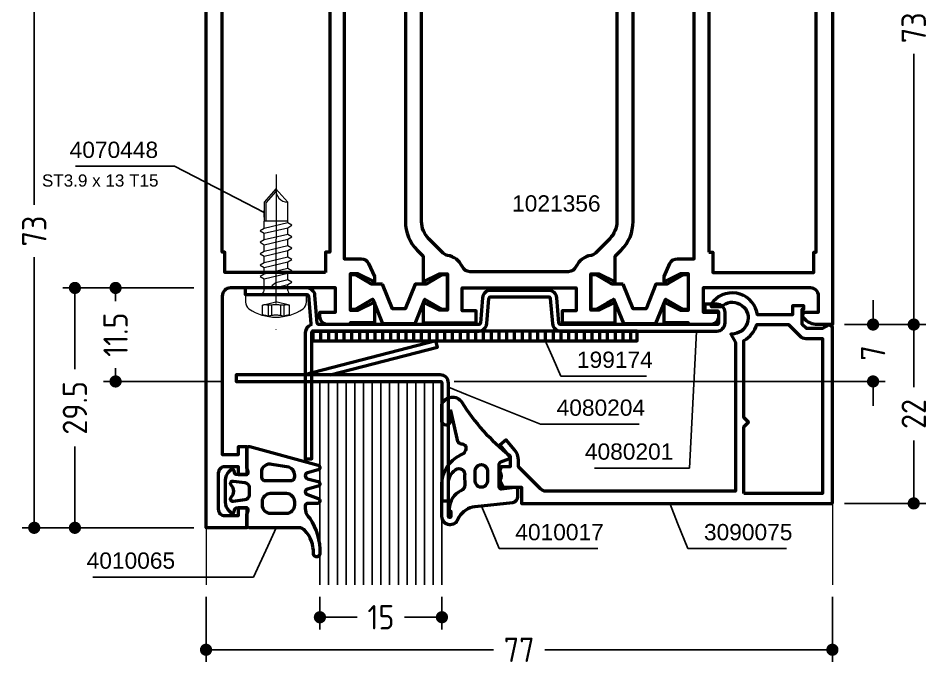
# Model space of a CAD drawing. Header units: millimetres. Extents: x 33 to 159, y 23 to 255.
# Drawn here: x 33.3 to 145.3, y 22.9 to 102.6 of the extents above; entities that cross this region are included whole.
import ezdxf
from ezdxf.enums import TextEntityAlignment as Align

# ---------------------------------------------------------------- set-up
doc = ezdxf.new("R2010")
doc.units = ezdxf.units.MM
doc.linetypes.add('CENTER', pattern=[50.8, 31.75, -6.35, 6.35, -6.35])
doc.linetypes.add('HIDDEN', pattern=[9.525, 6.35, -3.175])
for name, color, linetype, lineweight in [('AM_5', 3, 'Continuous', 25), ('AM_C', 50, 'Continuous', 50), ('AM_S', 80, 'Continuous', 50), ('Cent3', 70, 'CENTER', 18), ('CHide4', 10, 'HIDDEN', 13), ('Cont2', 2, 'Continuous', 25), ('Cont3', 70, 'Continuous', 18), ('Cont4', 10, 'Continuous', 13)]:
    doc.layers.add(name, color=color, linetype=linetype, lineweight=lineweight)
doc.styles.add('HBS_DIMTEXTSTYLE', font='isocp.shx')
doc.styles.add('SWISSL', font='swissl.ttf')
doc.dimstyles.new('Konstruktionsschnitt 1-1$0', dxfattribs={"dimscale": 0, "dimtxt": 3, "dimasz": 1.5, "dimexe": 1.5, "dimexo": 1.5, "dimgap": 1.5, "dimtad": 0, "dimdsep": 46, "dimtxsty": 'HBS_DIMTEXTSTYLE', "dimblk": 'PUNKT', "dimcen": 0, "dimclrd": 3, "dimclre": 3, "dimclrt": 2, "dimadec": 1, "dimazin": 2, "dimtfac": 0.7, "dimtofl": 0, "dimtmove": 0, "dimatfit": 3, "dimfxl": 0, "dimtolj": 1, "dimtzin": 0, "dimarcsym": 0})

# ---------------------------------------------------------------- blocks, each defined once
blk = doc.blocks.new('*U25', base_point=(43.9, 167.94))
for p, q in [((43.9, 181.87), (18.9, 181.87)), ((43.9, 180.8), (18.9, 180.8)), ((43.9, 179.73), (18.9, 179.73)), ((43.9, 178.66), (18.9, 178.66)), ((43.9, 177.59), (18.9, 177.59)), ((43.9, 176.51), (18.9, 176.51)), ((43.9, 175.44), (18.9, 175.44)), ((43.9, 174.37), (18.9, 174.37)), ((43.9, 173.3), (18.9, 173.3)), ((43.9, 172.23), (18.9, 172.23)), ((43.9, 171.16), (18.9, 171.16)), ((43.9, 170.09), (18.9, 170.09)), ((43.9, 169.01), (18.9, 169.01))]:
    blk.add_line(p, q)
blk.add_lwpolyline([(18.9, 167.94), (43.9, 167.94), (43.9, 182.94), (18.9, 182.94)])
blk = doc.blocks.new('PUNKT')
at = {"color": 0, "linetype": 'Continuous'}
blk.add_line((-0.5, 0), (-1, 0), dxfattribs=at)
at = {"color": 0, "linetype": 'Continuous', "const_width": 0.5}
blk.add_lwpolyline([(-0.25, 0, 1), (0.25, 0, 1)], format="xyb", close=True, dxfattribs=at)
blk = doc.blocks.new('*D26')
at = {"layer": 'AM_5', "color": 3, "lineweight": -2, "transparency": 16777216}
for p, q in [((70.36, 31.4), (70.36, 27.4)), ((85.36, 31.4), (85.36, 27.4)), ((71.86, 28.9), (74.95, 28.9)), ((83.86, 28.9), (80.77, 28.9))]:
    blk.add_line(p, q, dxfattribs=at)
at = {"layer": 'AM_5', "color": 3, "lineweight": -2, "transparency": 16777216, "xscale": 1.5, "yscale": 1.5, "zscale": 1.5, "rotation": 180}
blk.add_blockref('PUNKT', (70.36, 28.9), dxfattribs=at)
at = {"layer": 'AM_5', "color": 3, "lineweight": -2, "transparency": 16777216, "xscale": 1.5, "yscale": 1.5, "zscale": 1.5}
blk.add_blockref('PUNKT', (85.36, 28.9), dxfattribs=at)
at = {"layer": 'AM_5', "color": 2, "transparency": 16777216, "insert": (77.86, 28.9), "char_height": 3, "attachment_point": 5, "style": 'HBS_DIMTEXTSTYLE'}
blk.add_mtext('\\A1;15', dxfattribs=at)
blk = doc.blocks.new('*D27')
at = {"layer": 'AM_5', "color": 3, "lineweight": -2, "transparency": 16777216}
for p, q in [((56.36, 31.4), (56.36, 23.4)), ((133.36, 31.4), (133.36, 23.4)), ((57.86, 24.9), (91.71, 24.9)), ((131.86, 24.9), (98.01, 24.9))]:
    blk.add_line(p, q, dxfattribs=at)
at = {"layer": 'AM_5', "color": 3, "lineweight": -2, "transparency": 16777216, "xscale": 1.5, "yscale": 1.5, "zscale": 1.5, "rotation": 180}
blk.add_blockref('PUNKT', (56.36, 24.9), dxfattribs=at)
at = {"layer": 'AM_5', "color": 3, "lineweight": -2, "transparency": 16777216, "xscale": 1.5, "yscale": 1.5, "zscale": 1.5}
blk.add_blockref('PUNKT', (133.36, 24.9), dxfattribs=at)
at = {"layer": 'AM_5', "color": 2, "transparency": 16777216, "insert": (94.86, 24.9), "char_height": 3, "attachment_point": 5, "style": 'HBS_DIMTEXTSTYLE'}
blk.add_mtext('\\A1;77', dxfattribs=at)
blk = doc.blocks.new('*D28')
at = {"layer": 'AM_5', "color": 3, "lineweight": -2, "transparency": 16777216}
for p, q in [((54.86, 69.4), (43.74, 69.4)), ((45.24, 67.9), (45.24, 67.76)), ((45.24, 59.4), (45.24, 59.54)), ((58.56, 57.9), (43.74, 57.9))]:
    blk.add_line(p, q, dxfattribs=at)
at = {"layer": 'AM_5', "color": 3, "lineweight": -2, "transparency": 16777216, "xscale": 1.5, "yscale": 1.5, "zscale": 1.5}
for p, rotation in [((45.24, 69.4), 90), ((45.24, 57.9), 270)]:
    blk.add_blockref('PUNKT', p, dxfattribs=dict(at, rotation=rotation))
at = {"layer": 'AM_5', "color": 2, "transparency": 16777216, "insert": (45.24, 63.65), "char_height": 3, "attachment_point": 5, "rotation": 90, "style": 'HBS_DIMTEXTSTYLE'}
blk.add_mtext('\\A1;11.5', dxfattribs=at)
blk = doc.blocks.new('*D29')
at = {"layer": 'AM_5', "color": 3, "lineweight": -2, "transparency": 16777216}
for p, q in [((54.86, 69.4), (38.74, 69.4)), ((40.24, 67.9), (40.24, 59.41)), ((40.24, 41.4), (40.24, 49.89)), ((54.86, 39.9), (38.74, 39.9))]:
    blk.add_line(p, q, dxfattribs=at)
at = {"layer": 'AM_5', "color": 3, "lineweight": -2, "transparency": 16777216, "xscale": 1.5, "yscale": 1.5, "zscale": 1.5}
for p, rotation in [((40.24, 69.4), 90), ((40.24, 39.9), 270)]:
    blk.add_blockref('PUNKT', p, dxfattribs=dict(at, rotation=rotation))
at = {"layer": 'AM_5', "color": 2, "transparency": 16777216, "insert": (40.24, 54.65), "char_height": 3, "attachment_point": 5, "rotation": 90, "style": 'HBS_DIMTEXTSTYLE'}
blk.add_mtext('\\A1;29.5', dxfattribs=at)
blk = doc.blocks.new('*D30')
at = {"layer": 'AM_5', "color": 3, "lineweight": -2, "transparency": 16777216}
for p, q in [((54.86, 112.9), (33.74, 112.9)), ((35.24, 111.4), (35.24, 79.61)), ((35.24, 41.4), (35.24, 73.19)), ((54.86, 39.9), (33.74, 39.9))]:
    blk.add_line(p, q, dxfattribs=at)
at = {"layer": 'AM_5', "color": 3, "lineweight": -2, "transparency": 16777216, "xscale": 1.5, "yscale": 1.5, "zscale": 1.5}
for p, rotation in [((35.24, 112.9), 90), ((35.24, 39.9), 270)]:
    blk.add_blockref('PUNKT', p, dxfattribs=dict(at, rotation=rotation))
at = {"layer": 'AM_5', "color": 2, "transparency": 16777216, "insert": (35.24, 76.4), "char_height": 3, "attachment_point": 5, "rotation": 90, "style": 'HBS_DIMTEXTSTYLE'}
blk.add_mtext('\\A1;73', dxfattribs=at)
blk = doc.blocks.new('*D33')
at = {"layer": 'AM_5', "color": 3, "lineweight": -2, "transparency": 16777216}
for p, q in [((138.36, 66.4), (138.36, 67.9)), ((134.86, 64.9), (139.86, 64.9)), ((86.86, 57.9), (139.86, 57.9)), ((138.36, 56.4), (138.36, 54.9))]:
    blk.add_line(p, q, dxfattribs=at)
at = {"layer": 'AM_5', "color": 3, "lineweight": -2, "transparency": 16777216, "xscale": 1.5, "yscale": 1.5, "zscale": 1.5}
for p, rotation in [((138.36, 64.9), 270), ((138.36, 57.9), 90)]:
    blk.add_blockref('PUNKT', p, dxfattribs=dict(at, rotation=rotation))
at = {"layer": 'AM_5', "color": 2, "transparency": 16777216, "insert": (138.36, 61.4), "char_height": 3, "attachment_point": 5, "rotation": 90, "style": 'HBS_DIMTEXTSTYLE'}
blk.add_mtext('\\A1;7', dxfattribs=at)
blk = doc.blocks.new('*D34')
at = {"layer": 'AM_5', "color": 3, "lineweight": -2, "transparency": 16777216}
for p, q in [((134.86, 64.9), (144.86, 64.9)), ((143.36, 63.4), (143.36, 57.18)), ((143.36, 44.4), (143.36, 50.62)), ((134.86, 42.9), (144.86, 42.9))]:
    blk.add_line(p, q, dxfattribs=at)
at = {"layer": 'AM_5', "color": 3, "lineweight": -2, "transparency": 16777216, "xscale": 1.5, "yscale": 1.5, "zscale": 1.5}
for p, rotation in [((143.36, 64.9), 90), ((143.36, 42.9), 270)]:
    blk.add_blockref('PUNKT', p, dxfattribs=dict(at, rotation=rotation))
at = {"layer": 'AM_5', "color": 2, "transparency": 16777216, "insert": (143.36, 53.9), "char_height": 3, "attachment_point": 5, "rotation": 90, "style": 'HBS_DIMTEXTSTYLE'}
blk.add_mtext('\\A1;22', dxfattribs=at)
blk = doc.blocks.new('*D35')
at = {"layer": 'AM_5', "color": 3, "lineweight": -2, "transparency": 16777216}
for p, q in [((134.86, 137.9), (144.86, 137.9)), ((143.36, 136.4), (143.36, 104.61)), ((143.36, 66.4), (143.36, 98.19)), ((134.86, 64.9), (144.86, 64.9))]:
    blk.add_line(p, q, dxfattribs=at)
at = {"layer": 'AM_5', "color": 3, "lineweight": -2, "transparency": 16777216, "xscale": 1.5, "yscale": 1.5, "zscale": 1.5}
for p, rotation in [((143.36, 137.9), 90), ((143.36, 64.9), 270)]:
    blk.add_blockref('PUNKT', p, dxfattribs=dict(at, rotation=rotation))
at = {"layer": 'AM_5', "color": 2, "transparency": 16777216, "insert": (143.36, 101.4), "char_height": 3, "attachment_point": 5, "rotation": 90, "style": 'HBS_DIMTEXTSTYLE'}
blk.add_mtext('\\A1;73', dxfattribs=at)
blk = doc.blocks.new('*S514')
at = {"layer": 'AM_5', "color": 3, "linetype": 'Continuous'}
blk.add_line((91.19, 40.25), (90.24, 42.56), dxfattribs=at)
at = {"layer": 'AM_5', "color": 3}
for p, q in [((92.38, 37.34), (91.19, 40.25)), ((104.53, 37.34), (92.38, 37.34))]:
    blk.add_line(p, q, dxfattribs=at)
at = {"layer": 'AM_5', "color": 2, "insert": (94.38, 38.34), "char_height": 2, "attachment_point": 7, "style": 'SWISSL'}
blk.add_mtext('4010017', dxfattribs=at)
blk = doc.blocks.new('*S534')
at = {"layer": 'AM_5', "color": 3, "linetype": 'Continuous'}
blk.add_line((99.02, 60.72), (98.02, 63.01), dxfattribs=at)
at = {"layer": 'AM_5', "color": 3}
for p, q in [((99.96, 58.54), (99.02, 60.72)), ((110.49, 58.54), (99.96, 58.54))]:
    blk.add_line(p, q, dxfattribs=at)
at = {"layer": 'AM_5', "color": 2, "insert": (101.96, 59.54), "char_height": 2, "attachment_point": 7, "style": 'SWISSL'}
blk.add_mtext('199174', dxfattribs=at)
blk = doc.blocks.new('*S535')
at = {"layer": 'AM_5', "color": 3, "linetype": 'Continuous'}
blk.add_line((114.32, 40.48), (113.4, 42.81), dxfattribs=at)
at = {"layer": 'AM_5', "color": 3}
for p, q in [((115.57, 37.34), (114.32, 40.48)), ((127.71, 37.34), (115.57, 37.34))]:
    blk.add_line(p, q, dxfattribs=at)
at = {"layer": 'AM_5', "color": 2, "insert": (117.57, 38.34), "char_height": 2, "attachment_point": 7, "style": 'SWISSL'}
blk.add_mtext('3090075', dxfattribs=at)
blk = doc.blocks.new('*S536')
at = {"layer": 'AM_5', "color": 3, "linetype": 'Continuous'}
blk.add_line((63.94, 37.63), (64.98, 39.9), dxfattribs=at)
at = {"layer": 'AM_5', "color": 3}
for p, q in [((62.21, 33.84), (63.94, 37.63)), ((42.43, 33.84), (62.21, 33.84))]:
    blk.add_line(p, q, dxfattribs=at)
at = {"layer": 'AM_5', "color": 2, "insert": (52.56, 34.84), "char_height": 2, "attachment_point": 9, "style": 'SWISSL'}
blk.add_mtext('4010065', dxfattribs=at)
blk = doc.blocks.new('*S537')
at = {"layer": 'AM_5', "color": 3, "linetype": 'Continuous'}
blk.add_line((116.53, 61.6), (116.66, 64.1), dxfattribs=at)
at = {"layer": 'AM_5', "color": 3}
for p, q in [((115.81, 47.25), (116.53, 61.6)), ((104.11, 47.25), (115.81, 47.25))]:
    blk.add_line(p, q, dxfattribs=at)
at = {"layer": 'AM_5', "color": 2, "insert": (113.81, 48.25), "char_height": 2, "attachment_point": 9, "style": 'SWISSL'}
blk.add_mtext('4080201', dxfattribs=at)
blk = doc.blocks.new('*S538')
at = {"layer": 'AM_5', "color": 3, "linetype": 'Continuous'}
blk.add_line((88.48, 56.25), (86.16, 57.18), dxfattribs=at)
at = {"layer": 'AM_5', "color": 3}
for p, q in [((97.46, 52.65), (88.48, 56.25)), ((109.61, 52.65), (97.46, 52.65))]:
    blk.add_line(p, q, dxfattribs=at)
at = {"layer": 'AM_5', "color": 2, "insert": (99.46, 53.65), "char_height": 2, "attachment_point": 7, "style": 'SWISSL'}
blk.add_mtext('4080204', dxfattribs=at)
blk = doc.blocks.new('*S539')
at = {"layer": 'AM_5', "color": 3}
for p, q in [((40.32, 84.36), (52.47, 84.36)), ((52.47, 84.36), (61.28, 79.82))]:
    blk.add_line(p, q, dxfattribs=at)
at = {"layer": 'AM_5', "color": 3, "linetype": 'Continuous'}
blk.add_line((61.28, 79.82), (63.51, 78.68), dxfattribs=at)
at = {"layer": 'AM_5', "color": 2, "insert": (50.47, 85.36), "char_height": 2, "attachment_point": 9, "style": 'SWISSL'}
blk.add_mtext('4070448', dxfattribs=at)
blk = doc.blocks.new('ZAHL rechts')
at = {"layer": 'AM_5', "color": 2, "style": 'SWISSL'}
blk.add_attdef('XXX', text='', height=1.5, dxfattribs=at).set_placement((-1.95, -2.5), align=Align.RIGHT)
blk = doc.blocks.new('WS4070448')
at = {"layer": 'Cent3', "ltscale": 0.5}
blk.add_line((8.05, -14.4), (8.07, 4.66), dxfattribs=at)
at = {"layer": 'CHide4', "ltscale": 0.3}
for p, q in [((7.1, 1.69), (7.1, 3.08)), ((7.51, 1.69), (7.51, 2.97)), ((8.63, 1.69), (8.63, 2.97)), ((9.04, 1.69), (9.04, 3.08))]:
    blk.add_line(p, q, dxfattribs=at)
for points in [[(6.42, 2.92), (6.42, 1.69)], [(9.72, 2.92), (9.72, 1.69)], [(6.42, 1.69), (8.07, 1.25)], [(9.72, 1.69), (8.07, 1.25)]]:
    blk.add_lwpolyline(points, dxfattribs=at)
for centre, radius, start, end in [((6.48, 4.2), 1.28, 267.2848, 298.8872), ((8.07, 5.85), 2.94, 250.6988, 289.3012), ((9.66, 4.2), 1.28, 241.1128, 272.7152), ((6.76, 2.85), 1.21, 253.6643, 286.3357), ((8.07, 11.78), 10.13, 264.4948, 275.5052), ((9.38, 2.85), 1.21, 253.6643, 286.3357)]:
    blk.add_arc(centre, radius, start, end, dxfattribs=at)
at = {"layer": 'Cont4'}
for p, q in [((6.62, -8.64), (6.62, -11)), ((6.62, -8.64), (9.52, -8.64)), ((9.52, -11), (9.52, -8.64)), ((6.62, -11), (8.07, -12.64)), ((8.07, -12.64), (9.52, -11))]:
    blk.add_line(p, q, dxfattribs=at)
blk.add_lwpolyline([(11.39, 2.11, 0.314856), (4.74, 2.11, 0.244912), (4.32, 1.29), (4.32, 0.36), (11.82, 0.36), (11.82, 1.29, 0.244912), (11.39, 2.11, 0.138291)], format="xyb", dxfattribs=at)
for points in [[(6.12, -1.14), (6.62, -1.43), (8.07, -1.08), (8.57, -0.71), (8.07, -0.51), (6.62, -0.85)], [(6.12, -2.54), (6.62, -2.83), (9.52, -2.14), (10.02, -1.85), (9.52, -1.56), (6.62, -2.25)], [(6.12, -3.94), (6.62, -4.23), (9.52, -3.54), (10.02, -3.25), (9.52, -2.96), (6.62, -3.65)], [(6.12, -5.34), (6.62, -5.63), (9.52, -4.94), (10.02, -4.65), (9.52, -4.36), (6.62, -5.05)], [(6.12, -6.74), (6.62, -7.03), (9.52, -6.34), (10.02, -6.05), (9.52, -5.76), (6.62, -6.45)], [(6.12, -8.14), (6.62, -8.43), (9.52, -7.74), (10.02, -7.45), (9.52, -7.16), (6.62, -7.85)]]:
    blk.add_lwpolyline(points, close=True, dxfattribs=at)
for points in [[(6.62, -0.14), (6.62, -0.85)], [(9.52, -0.14), (9.52, -1.56)], [(6.62, -1.43), (6.62, -1.85)], [(6.62, -1.43), (6.62, -2.25)], [(6.62, -1.43), (6.62, -2.25)], [(9.52, -2.14), (9.52, -2.96)], [(6.62, -2.83), (6.62, -3.65)], [(6.62, -4.23), (6.62, -5.05)], [(9.52, -3.54), (9.52, -4.36)], [(9.52, -4.94), (9.52, -5.76)], [(6.62, -5.63), (6.62, -6.45)], [(9.52, -6.34), (9.52, -7.16)], [(6.62, -7.03), (6.62, -7.85)], [(9.52, -7.74), (9.52, -8.64)], [(6.62, -8.43), (6.62, -8.64)], [(9.27, -8.64), (9.27, -10.89), (8.1, -12.28)], [(6.62, -9.83), (6.62, -10.65)], [(9.52, -9.14), (9.52, -9.96)]]:
    blk.add_lwpolyline(points, dxfattribs=at)
for centre, radius, start, end in [((6.12, -0.14), 0.5, 0, 90), ((10.02, -0.14), 0.5, 90, 180), ((6.61, -12.47), 1.47, 353.4244, 89.6688)]:
    blk.add_arc(centre, radius, start, end, dxfattribs=at)
blk = doc.blocks.new('WI1021356')
for points in [[(-59.8, 27.2), (-60.81, 29.36, -0.109518), (-60.9, 29.78), (-60.9, 31.6), (-60, 31.6), (-60, 70.9), (-57.94, 70.9, 0.294108), (-57.03, 71.49), (-56.3, 73.1), (-56.3, 73.75), (-58.3, 72.75), (-59.3, 72.75), (-59.3, 77.25), (-58.3, 77.25), (-56.3, 76.25), (-56.3, 78.8), (-59.3, 78.8), (-59.3, 79), (-62, 79, 0.414214), (-63, 78), (-63, 77.5), (-61.1, 77.5), (-61.1, 74.5), (-74, 74.5, -0.414214), (-75, 75.5), (-75, 95), (-73, 95), (-73, 94), (-72, 94), (-72, 97.5), (-73, 97.5), (-73, 96.5), (-74.7, 96.5, -0.414214), (-75.5, 97.3), (-75.5, 101.7, -0.414214), (-74.7, 102.5), (-73, 102.5), (-73, 101.5), (-72, 101.5), (-72, 104), (-77, 104), (-77, 31), (-65, 31), (-65, 21.5), (-59.8, 21.5), (-59.8, 24.05), (-61.8, 23.05), (-62.8, 23.05), (-62.8, 27.55), (-61.8, 27.55), (-59.8, 26.55), (-59.8, 27.2)], [(-55.31, 74.05), (-56.43, 74.05, 0.131652), (-56.83, 73.94), (-58.64, 72.9), (-59.3, 72.9), (-59.3, 77.1), (-58.64, 77.1), (-57.3, 76.33), (-56.81, 76.04), (-56.51, 75.87), (-55.3, 78.87), (-51.3, 78.87), (-50.09, 75.87), (-47.96, 77.1), (-47.3, 77.1), (-47.3, 72.9), (-47.96, 72.9), (-49.77, 73.94, 0.131652), (-50.17, 74.05), (-51.29, 74.05), (-52.52, 77.07), (-54.09, 77.07)], [(-52.5, 66.33, -0.198912), (-51.04, 69.86), (-50.3, 70.6), (-50.3, 73.75), (-48.3, 72.75), (-47.3, 72.75), (-47.3, 77.25), (-48.3, 77.25), (-50.3, 76.25), (-50.3, 78.8), (-43.8, 78.8), (-43.8, 77.3), (-45.5, 77.3), (-45.5, 74.5), (-31.5, 74.5), (-31.5, 77.3), (-33.2, 77.3), (-33.2, 78.8), (-26.7, 78.8), (-26.7, 76.25), (-28.7, 77.25), (-29.7, 77.25), (-29.7, 72.75), (-28.7, 72.75), (-26.7, 73.75), (-26.7, 70.6), (-25.96, 69.86, -0.198912), (-24.5, 66.33), (-24.5, 30.21, 0.109518), (-24.41, 29.79), (-23.2, 27.2), (-23.2, 26.55), (-25.2, 27.55), (-26.2, 27.55), (-26.2, 23.05), (-25.2, 23.05), (-23.2, 24.05), (-23.2, 21.5), (-31.5, 21.5), (-31.5, 25.3), (-29, 25.3), (-29, 31), (-48, 31), (-48, 25.3), (-45.5, 25.3), (-45.5, 21.5), (-53.8, 21.5), (-53.8, 24.05), (-51.8, 23.05), (-50.8, 23.05), (-50.8, 27.55), (-51.8, 27.55), (-53.8, 26.55), (-53.8, 27.2), (-52.59, 29.79, 0.109518), (-52.5, 30.21)], [(-25.71, 74.05), (-26.83, 74.05, 0.131652), (-27.23, 73.94), (-29.04, 72.9), (-29.7, 72.9), (-29.7, 77.1), (-29.04, 77.1), (-27.7, 76.33), (-27.21, 76.04), (-26.91, 75.87), (-25.7, 78.87), (-21.7, 78.87), (-20.49, 75.87), (-18.36, 77.1), (-17.7, 77.1), (-17.7, 72.9), (-18.36, 72.9), (-20.17, 73.94, 0.131652), (-20.57, 74.05), (-21.69, 74.05), (-22.91, 77.07), (-24.49, 77.07)], [(-20.7, 78.8), (-20.7, 76.25), (-18.7, 77.25), (-17.7, 77.25), (-17.7, 72.75), (-18.7, 72.75), (-20.7, 73.75), (-20.7, 73.1), (-19.97, 71.49, 0.294108), (-19.06, 70.9), (-17, 70.9), (-17, 31.6), (-16.1, 31.6), (-16.1, 29.78, -0.109518), (-16.19, 29.36), (-17.2, 27.2), (-17.2, 26.55), (-15.2, 27.55), (-14.2, 27.55), (-14.2, 23.05), (-15.2, 23.05), (-17.2, 24.05), (-17.2, 21.5), (-12, 21.5), (-12, 23), (-12.4, 23), (-12.4, 30, -0.414214), (-11.4, 31), (-2.8, 31, -0.414214), (-1.8, 30), (-1.8, 23), (-4.8, 23), (-4.94, 22.66), (-3.78, 21.5), (-1.8, 21.5), (-1.8, 15), (-4, 15), (-4, 16), (-5, 16), (-5, 12.5), (-4, 12.5), (-4, 13.5), (-2.3, 13.5, -0.414214), (-1.5, 12.7), (-1.5, 8.3, -0.414214), (-2.3, 7.5), (-4, 7.5), (-4, 8.5), (-5, 8.5), (-5, 6), (0, 6), (0, 79), (-1.9, 79, 0.198912), (-3.31, 78.41), (-3.71, 78.01), (-3.5, 77.5), (-1.7, 77.5), (-1.7, 75.5, -0.414214), (-2.7, 74.5), (-15.9, 74.5), (-15.9, 77.5), (-14, 77.5), (-14, 78, 0.414214), (-15, 79), (-17.7, 79), (-17.7, 78.8), (-20.7, 78.8)], [(-50.5, 33), (-26.5, 33), (-26.5, 66.33, 0.198912), (-27.38, 68.45), (-29.14, 70.21, 0.154989), (-29.67, 70.49, -0.248244), (-31.53, 71.91, 0.293963), (-32.44, 72.5), (-44.57, 72.5, 0.293963), (-45.48, 71.91, -0.248244), (-47.33, 70.49, 0.154989), (-47.86, 70.21), (-49.62, 68.45, 0.198912), (-50.5, 66.33)], [(-58.81, 26.25), (-59.93, 26.25, -0.131652), (-60.33, 26.36), (-62.14, 27.4), (-62.8, 27.4), (-62.8, 23.2), (-62.14, 23.2), (-60.8, 23.97), (-60.31, 24.26), (-60.01, 24.43), (-58.8, 21.43), (-54.8, 21.43), (-53.59, 24.43), (-51.46, 23.2), (-50.8, 23.2), (-50.8, 27.4), (-51.46, 27.4), (-53.27, 26.36, -0.131652), (-53.67, 26.25), (-54.79, 26.25), (-56.02, 23.23), (-57.59, 23.23)], [(-22.21, 26.25), (-23.33, 26.25, -0.131652), (-23.73, 26.36), (-25.54, 27.4), (-26.2, 27.4), (-26.2, 23.2), (-25.54, 23.2), (-24.2, 23.97), (-23.71, 24.26), (-23.41, 24.43), (-22.2, 21.43), (-18.2, 21.43), (-16.99, 24.43), (-14.86, 23.2), (-14.2, 23.2), (-14.2, 27.4), (-14.86, 27.4), (-16.67, 26.36, -0.131652), (-17.07, 26.25), (-18.19, 26.25), (-19.42, 23.23), (-20.99, 23.23)]]:
    blk.add_lwpolyline(points, format="xyb", close=True)
for points in [[(-62.3, 72.6), (-74.7, 72.6), (-74.7, 70.1), (-75, 70.1), (-75, 35.4), (-74.7, 35.4), (-74.7, 32.9), (-62.3, 32.9), (-62.3, 35.4), (-61.8, 35.4), (-61.8, 70.1), (-62.3, 70.1), (-62.3, 72.6)], [(-15.2, 70.1), (-14.7, 70.1), (-14.7, 72.6), (-2.3, 72.6), (-2.3, 70.1), (-2, 70.1), (-2, 35.4), (-2.3, 35.4), (-2.3, 32.9), (-14.7, 32.9), (-14.7, 35.4), (-15.2, 35.4), (-15.2, 70.1)]]:
    blk.add_lwpolyline(points, close=True)
blk = doc.blocks.new('WI3090075')
for points in [[(0, 22), (0, 0.3), (-0.45, 0.04), (-1.25, 0.5), (-3.2, 0.5), (-3.7, 0), (-3.7, -1.9), (-3.5, -1.9), (-3.5, -2.3), (-4.9, -2.3), (-4.9, -1.2), (-9.2, -1.2), (-9.3, -1.57, -0.652679), (-14.9, -2.49), (-14.9, -2.2), (-13.66, -2.2, 1.382111), (-12.04, 1.13), (-12.48, 1.19), (-11.9, 2.2), (-11.9, 20.5), (-35.19, 20.5, 0.198912), (-35.89, 20.21), (-38.6, 17.5), (-38.6, 16.71, -0.176327), (-39.07, 15.43), (-40.12, 14.18), (-40.88, 14.82), (-39.6, 16.35), (-39.6, 17.5), (-40.7, 17.5), (-40.93, 17.99, 0.339409), (-40.9, 19.21), (-40.5, 20), (-38.2, 20), (-38.2, 22), (0, 22)], [(-10.9, 20.8), (-10.9, 12.58), (-10.32, 12), (-10.9, 11.42), (-10.9, 1.97, -0.213458), (-9.31, 0), (-5.4, 0), (-3.99, 1.41, -0.198912), (-3.28, 1.7), (-1.2, 1.7), (-1.2, 20.8), (-10.9, 20.8)]]:
    blk.add_lwpolyline(points, format="xyb", close=True)
blk = doc.blocks.new('WI199174')
h = blk.add_hatch()
h.set_pattern_fill('LINE', color=256, scale=0.3, angle=90)
h.paths.add_polyline_path([(0, 1.2), (0, 0), (40, 0), (40, 1.2)])
blk.add_lwpolyline([(0, 1.2), (0, 0), (40, 0), (40, 1.2)], close=True)
blk = doc.blocks.new('WI4010017')
for points in [[(-3.46, 2.42, -0.240056), (-5.37, 3.66), (-5.63, 4.12, 0.767327), (-7.5, 3.62), (-7.5, -0.35, 0.286745), (-5.25, -3.94), (-4.85, -4.14, -0.149451), (-4.72, -4.26), (-4.57, -4.53, -0.57735), (-5, -5.28), (-5.12, -5.28), (-5.16, -5.31, 0.158399), (-5.55, -5.6), (-6.36, -9.28, -0.113567), (-6.42, -9.4, -0.190093), (-6.5, -9.19), (-6.5, -8.12, 1), (-7.5, -8.12), (-7.5, -10.18, 0.009709), (-7.5, -10.22, 0.587918), (-5.07, -10.47, -0.09166), (0.81, -3.93, 0.553622), (0.7, -3.44), (-0.3, -3.07, -0.315299), (-0.5, -2.79), (-0.5, -0.1, -0.449698), (-0.16, 0.2), (1.46, 0, 0.449698), (1.8, 0.3), (1.8, 1.16, 0.354573), (1.17, 1.94), (-3.46, 2.42)], [(-3.46, 2.42, -0.240056), (-5.37, 3.66), (-5.63, 4.12, 0.767327), (-7.5, 3.62), (-7.5, -0.35, 0.286745), (-5.25, -3.94), (-4.85, -4.14, -0.149451), (-4.72, -4.26), (-4.57, -4.53, -0.57735), (-5, -5.28), (-5.12, -5.28), (-5.16, -5.31, 0.158399), (-5.55, -5.6), (-6.36, -9.28, -0.113567), (-6.42, -9.4, -0.190093), (-6.5, -9.19), (-6.5, -8.12, 1), (-7.5, -8.12), (-7.5, -10.18, 0.009709), (-7.5, -10.22, 0.587918), (-5.07, -10.47, -0.09166), (0.81, -3.93, 0.553622), (0.7, -3.44), (-0.3, -3.07, -0.315299), (-0.5, -2.79), (-0.5, -0.1, -0.449698), (-0.16, 0.2), (1.46, 0, 0.449698), (1.8, 0.3), (1.8, 1.16, 0.354573), (1.17, 1.94), (-3.46, 2.42)], [(-4.7, -0.28, 0.292811), (-5.16, 0.44, -0.290987), (-6.6, 2.71), (-6.6, 2.92), (-6.5, 2.92, 0.414214), (-6.4, 3.02), (-6.4, 3.62, 0.414214), (-6.5, 3.72), (-6.6, 3.72, 0.414214), (-6.7, 3.62), (-6.7, -0.48, 0.244698), (-5.85, -2.12), (-5.8, -2.15, 0.673804), (-4.71, -1.45), (-4.7, -0.28)], [(-4.7, -0.28, 0.292811), (-5.16, 0.44, -0.290987), (-6.6, 2.71), (-6.6, 2.92), (-6.5, 2.92, 0.414214), (-6.4, 3.02), (-6.4, 3.62, 0.414214), (-6.5, 3.72), (-6.6, 3.72, 0.414214), (-6.7, 3.62), (-6.7, -0.48, 0.244698), (-5.85, -2.12), (-5.8, -2.15, 0.673804), (-4.71, -1.45), (-4.7, -0.28)], [(-1.91, -0.73, 1.006711), (-3.4, -0.73), (-3.4, -2.03, 1.006711), (-1.91, -2.03), (-1.91, -0.73)], [(-1.91, -0.73, 1.006711), (-3.4, -0.73), (-3.4, -2.03, 1.006711), (-1.91, -2.03), (-1.91, -0.73)], [(-1.91, -0.73, 1.006711), (-3.4, -0.73), (-3.4, -2.03, 1.006711), (-1.91, -2.03), (-1.91, -0.73)]]:
    blk.add_lwpolyline(points, format="xyb", close=True)
blk = doc.blocks.new('WI4010065')
for points in [[(0.3, 0, 0.414214), (0, -0.3), (0, -1.62), (0.19, -2.13, -0.520567), (0, -2.4), (-1.33, -2.4, -0.36397), (-1.53, -2.23), (-1.58, -1.97, 0.594937), (-1.91, -1.85), (-2.12, -2.05, 0.208), (-2.6, -3.15), (-2.6, -5.85, 0.208), (-2.12, -6.95), (-1.91, -7.15, 0.594937), (-1.58, -7.03), (-1.53, -6.77, -0.36397), (-1.33, -6.6), (0, -6.6, -0.520567), (0.19, -6.87), (0, -7.38), (0, -9.7, 0.505497), (0.39, -9.99), (8.79, -7.69, 0.751737), (8.78, -7.11), (7.47, -6.76, -0.767327), (7.47, -6.04), (8.78, -5.69, 0.767327), (8.78, -5.11), (7.46, -4.76, -0.767327), (7.46, -4.08), (8.78, -3.59, 0.876976), (8.7, -3), (7.5, -3, -0.414214), (7.2, -2.7), (7.2, -2.48, -0.051818), (7.23, -2.17, -0.225446), (7.75, -1.18, 0.150709), (9, 3.17, 1.016945), (8.2, 3.15, -0.195341), (7.16, 0.33, -0.211259), (6.42, 0)], [(4.9, -1.8, -0.414214), (5.9, -2.8), (5.9, -3.2, -0.414214), (4.9, -4.2), (2.9, -4.2, -0.414214), (1.9, -3.2), (1.9, -2.8, -0.414214), (2.9, -1.8)], [(0.3, -4.98), (0.3, -4.02, 0.378866), (-0.23, -3.43), (-1.66, -3.25, 0.717695), (-1.91, -3.76, -0.421053), (-1.91, -5.24, 0.717695), (-1.66, -5.75), (-0.23, -5.57, 0.378866)], [(5.4, -5.8, -0.414214), (5.9, -6.3), (5.9, -6.49, -0.328465), (5.2, -7.44), (3.1, -7.78, -0.505497), (1.8, -6.83), (1.8, -6.3, -0.414214), (2.3, -5.8)]]:
    blk.add_lwpolyline(points, format="xyb", close=True)
blk = doc.blocks.new('WI4080201')
blk.add_lwpolyline([(-49, 1, 0.414214), (-48.8, 0.8), (-28.48, 0.8, -0.388879), (-27.49, -0.11), (-27.22, -3.22, 0.388879), (-27.02, -3.4), (-19.88, -3.4, 0.388879), (-19.68, -3.22), (-19.41, -0.11, -0.388879), (-18.42, 0.8), (0.8, 0.8, -0.414214), (1.8, -0.2), (1.8, -1.5, -0.414214), (0.8, -2.5), (-0.7, -2.5), (-0.7, -1.7), (0.8, -1.7, 0.414214), (1, -1.5), (1, -0.2, 0.414214), (0.8, 0), (-18.42, 0, 0.388879), (-18.62, -0.18), (-18.89, -3.29, -0.388879), (-19.88, -4.2), (-27.02, -4.2, -0.388879), (-28.01, -3.29), (-28.28, -0.18, 0.388879), (-28.48, 0), (-48.12, 0, 0.388879), (-48.32, -0.18), (-48.61, -3.59, -0.388879), (-49.61, -4.5), (-57.2, -4.5), (-57.2, -3.7), (-49.61, -3.7, 0.388879), (-49.41, -3.52), (-49.11, -0.11, -0.039327), (-49.09, 0.04, -0.331311), (-49.8, 1), (-49.8, 16.5), (-49, 16.5), (-49, 1)], format="xyb", close=True)
blk = doc.blocks.new('WI4080204')
blk.add_lwpolyline([(0.8, 0.2, -0.414214), (-0.2, -0.8), (-25.3, -0.8), (-25.3, 0), (-0.2, 0, 0.414214), (0, 0.2), (0, 14.7), (0.8, 14.7), (0.8, 0.2)], format="xyb", close=True)
blk.add_lwpolyline([(-13.72, -0.8), (-0.53, -4.23), (-0.74, -5), (-16.9, -0.8)])

msp = doc.modelspace()

# ---------------------------------------------------------------- linework, layer by layer
at = {"layer": 'Cont3'}
for p, q in [((133.361, 42.9), (133.361, 32.9)), ((56.36, 39.9), (56.36, 32.9))]:
    msp.add_line(p, q, dxfattribs=at)

# ---------------------------------------------------------------- block references
at = {"rotation": 180}
msp.add_blockref('WS4070448', (73.024, 68.96), dxfattribs=at)
at = {"layer": 'AM_5'}
for name in ['*S539', '*S537', '*S534', '*S538', '*S535', '*S514', '*S536']:
    msp.add_blockref(name, (0, 0), dxfattribs=at)
at = {"layer": 'AM_C', "xscale": -1, "rotation": 180}
for name, p in [('WI4080201', (118.361, 64.9)), ('WI4080204', (85.359, 57.9)), ('WI4010017', (92.861, 44.9)), ('WI4010065', (61.36, 39.9))]:
    msp.add_blockref(name, p, dxfattribs=at)
at = {"layer": 'AM_C'}
msp.add_blockref('WI199174', (69.361, 62.9), dxfattribs=at)
at = {"layer": 'AM_S', "xscale": -1, "rotation": 180}
for name, p in [('WI1021356', (133.361, 143.9)), ('WI3090075', (133.361, 64.9))]:
    msp.add_blockref(name, p, dxfattribs=at)
at = {"layer": 'Cont2', "xscale": -1, "rotation": 270}
msp.add_blockref('*U25', (70.359, 57.9), dxfattribs=at)
at = {"layer": 'Cont3'}
msp.add_blockref('ZAHL rechts', (52.466, 84.362), dxfattribs=at).add_auto_attribs({'XXX': 'ST3.9 x 13 T15'})

# ---------------------------------------------------------------- texts
at = {"layer": 'AM_5', "color": 2, "insert": (104.861, 78.766), "char_height": 2, "attachment_point": 9, "style": 'SWISSL'}
msp.add_mtext('1021356', dxfattribs=at)

# ---------------------------------------------------------------- dimensions: what is measured, and where the dimension line sits
at = {"layer": 'AM_5'}
for base, p1, p2, picture, middle in [((143.361, 64.9), (133.361, 137.9), (133.361, 64.9), '*D35', (143.361, 101.4)), ((143.361, 42.9), (133.361, 64.9), (133.361, 42.9), '*D34', (143.361, 53.9))]:
    dim = msp.add_linear_dim(base=base, p1=p1, p2=p2, angle=270, dimstyle='Konstruktionsschnitt 1-1$0', override={"dimscale": 1}, dxfattribs=at)
    dim.commit()
    dim.dimension.update_dxf_attribs({"geometry": picture, "text_midpoint": middle})
for base, p1, p2, picture, middle in [((35.243, 39.9), (56.36, 112.9), (56.36, 39.9), '*D30', (35.243, 76.4)), ((40.243, 39.9), (56.36, 69.4), (56.36, 39.9), '*D29', (40.243, 54.65)), ((45.243, 69.4), (60.06, 57.9), (56.36, 69.4), '*D28', (45.243, 63.65)), ((138.361, 57.9), (133.361, 64.9), (85.359, 57.9), '*D33', (138.361, 61.4))]:
    dim = msp.add_linear_dim(base=base, p1=p1, p2=p2, angle=270, dimstyle='Konstruktionsschnitt 1-1$0', override={"dimscale": 1}, dxfattribs=at)
    dim.commit()
    dim.dimension.update_dxf_attribs({"geometry": picture, "text_midpoint": middle, "dimtype": 160})
for base, p1, p2, picture, middle in [((133.361, 24.9), (56.36, 32.9), (133.361, 32.9), '*D27', (94.861, 24.9)), ((85.359, 28.9), (70.359, 32.9), (85.359, 32.9), '*D26', (77.859, 28.9))]:
    dim = msp.add_linear_dim(base=base, p1=p1, p2=p2, dimstyle='Konstruktionsschnitt 1-1$0', override={"dimscale": 1}, dxfattribs=at)
    dim.commit()
    dim.dimension.update_dxf_attribs({"geometry": picture, "text_midpoint": middle, "dimtype": 160})

doc.saveas('drawing.dxf')
